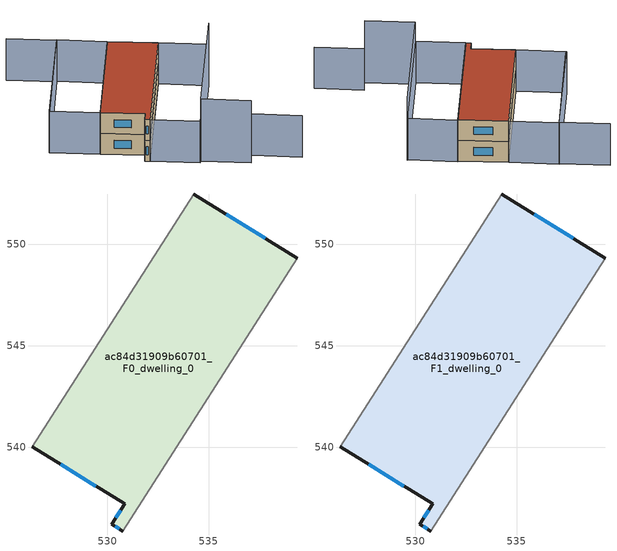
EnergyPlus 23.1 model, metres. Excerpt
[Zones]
ac84d31909b60701_F0_dwelling_0
 floor ground (EU_floor_Construction): 539.38,549.32 530.77,535.86 530.23,536.2 530.85,537.2 526.29,540.03 534.26,552.49 z0
 wall outside (EU_wall_Construction): 526.29,540.03 530.85,537.2 530.23,536.2 530.77,535.86 / 539.38,549.32 534.26,552.49 z0:3
 wall adiabatic (EU_wall_Construction): 530.77,535.86 539.38,549.32 / 534.26,552.49 526.29,540.03 z0:3
 window (EU_Window_Construction): 530.39,536.09 530.6,535.97 / 530.65,536.89 530.42,536.51 / 527.71,539.15 529.43,538.08 / 537.79,550.3 535.86,551.5 z0.93:2.07
ac84d31909b60701_F1_dwelling_0
 floor to ac84d31909b60701_F0_dwelling_0 (EU_floor_Construction): 539.38,549.32 530.76,535.86 530.23,536.2 530.85,537.2 526.29,540.03 534.26,552.49 z3
 wall outside (EU_wall_Construction): 526.29,540.03 530.85,537.2 530.23,536.2 530.77,535.86 / 539.38,549.32 534.26,552.49 z3:6
 wall adiabatic (EU_wall_Construction): 530.77,535.86 539.38,549.32 / 534.26,552.49 526.29,540.03 z3:6
 window (EU_Window_Construction): 530.39,536.09 530.6,535.97 / 530.65,536.89 530.42,536.51 / 527.71,539.15 529.43,538.08 / 537.79,550.3 535.86,551.5 z3.93:5.07
 roof outside (EU_roof_Construction): 530.77,535.86 539.38,549.32 534.26,552.49 526.29,540.03 530.85,537.2 530.23,536.2 z6
shading: 546.93,527.79 541.9,531.01 / 524.05,558.9 529.15,555.66 / 529.15,555.66 521.41,543.48 / 530.77,535.86 539.42,549.39 / 539.42,549.39 544.48,546.15 / 544.48,546.15 535.82,532.63 / 535.82,532.63 530.77,535.86 / 521.21,543.27 529.2,555.73 / 529.2,555.73 534.26,552.49 / 534.26,552.49 526.28,540.02 / 526.28,540.02 521.21,543.27 z0:6; 541.07,529.71 536.02,532.95 / 536.02,532.95 544.52,546.22 z0:9
[Building]
EU S2 Campaign: North Axis=0; Terrain=City; Solar Distribution=FullExterior
[Site:Location]
Montreal-Trudeau.Intl.AP: Latitude=45.4667; Longitude=-73.75; Time Zone=-5; Elevation=36
[SizingPeriod:WeatherFileDays]
AnnualSizingPeriod: Begin Month=1; Begin Day of Month=1; End Month=12; End Day of Month=31; Day of Week for Start Day=Monday; Use Weather File Daylight Saving Period=No; Use Weather File Rain and Snow Indicators=No
[MATERIAL]
EU_InternalMass_Material: Roughness=MediumRough; Thickness=0.1; Conductivity=1; Density=1800; Specific Heat=900; Thermal Absorptance=0.9; Solar Absorptance=0.7; Visible Absorptance=0.7
[MATERIAL:NOMASS] Roughness=MediumRough; Thermal Absorptance=0.9; Solar Absorptance=0.7; Visible Absorptance=0.7
Name | Thermal Resistance
EU_wall_NoMass; EU_floor_NoMass | 1.36485
EU_roof_NoMass | 2.55992
[WINDOWMATERIAL:SIMPLEGLAZINGSYSTEM]
EU_Window_SimpleGlazing: UFactor=3.92339; Solar Heat Gain Coefficient=0.8; Visible Transmittance=0.8
[CONSTRUCTION]
EU_wall_Construction: EU_wall_NoMass
EU_roof_Construction: EU_roof_NoMass
EU_floor_Construction: EU_floor_NoMass
EU_Window_Construction: EU_Window_SimpleGlazing
EU_InternalMass_Construction: EU_InternalMass_Material
[ZONE] Type=1; Multiplier=1; Ceiling Height=autocalculate; Floor Area=autocalculate; Part of Total Floor Area=Yes
Name | Volume
ac84d31909b60701_F0_dwelling_0 | 269.381
ac84d31909b60701_F1_dwelling_0 | 269.38
[INTERNALMASS] Construction=EU_InternalMass_Construction; Surface Area=89.7934
Name | Zone or ZoneList
ac84d31909b60701_F0_dwelling_0_EU_InternalMass | ac84d31909b60701_F0_dwelling_0
ac84d31909b60701_F1_dwelling_0_EU_InternalMass | ac84d31909b60701_F1_dwelling_0
[OTHEREQUIPMENT] Fuel Type=Electricity; Design Level Calculation Method=Watts/Area; Power per Zone Floor Area=1; Fraction Latent=0; Fraction Radiant=0; Fraction Lost=0; Carbon Dioxide Generation Rate=0; EndUse Subcategory=EU_Step8_InternalGains
Name | Zone or ZoneList or Space or SpaceList | Schedule
EU_Step8_InternalGain_ac84d31909b60701_F0_dwelling_0_f000 | ac84d31909b60701_F0_dwelling_0 | EU_Step8_GainSchedule_ac84d31909b60701_F0_dwelling_0_f000
EU_Step8_InternalGain_ac84d31909b60701_F1_dwelling_0_f000 | ac84d31909b60701_F1_dwelling_0 | EU_Step8_GainSchedule_ac84d31909b60701_F1_dwelling_0_f000
[ZONEVENTILATION:DESIGNFLOWRATE] Schedule=EU_AlwaysOn; Design Flow Rate Calculation Method=AirChanges/Hour; Air Changes per Hour=0.860309; Ventilation Type=Natural; Fan Pressure Rise=0; Fan Total Efficiency=1; Constant Term Coefficient=1; Temperature Term Coefficient=0; Velocity Term Coefficient=0; Velocity Squared Term Coefficient=0; Minimum Indoor Temperature=-100; Maximum Indoor Temperature=100; Delta Temperature=-100; Minimum Outdoor Temperature=-100; Maximum Outdoor Temperature=100; Maximum Wind Speed=40
Name | Zone or ZoneList or Space or SpaceList
EU_ConstantAir_ac84d31909b60701_F0_dwelling_0 | ac84d31909b60701_F0_dwelling_0
EU_ConstantAir_ac84d31909b60701_F1_dwelling_0 | ac84d31909b60701_F1_dwelling_0
[HVACTEMPLATE:THERMOSTAT] Constant Heating Setpoint=20; Constant Cooling Setpoint=50
EU_HeatOnly_ac84d31909b60701_F0_dwelling_0; EU_HeatOnly_ac84d31909b60701_F1_dwelling_0
[HVACTEMPLATE:ZONE:IDEALLOADSAIRSYSTEM] System Availability Schedule=EU_AlwaysOn; Maximum Heating Supply Air Temperature=50; Minimum Cooling Supply Air Temperature=13; Maximum Heating Supply Air Humidity Ratio=0.0156; Minimum Cooling Supply Air Humidity Ratio=0.0077; Heating Limit=NoLimit; Cooling Limit=NoLimit; Heating Availability Schedule=EU_AlwaysOn; Cooling Availability Schedule=EU_CoolingOff; Dehumidification Control Type=ConstantSensibleHeatRatio; Cooling Sensible Heat Ratio=0.7; Dehumidification Setpoint=60; Humidification Control Type=None; Humidification Setpoint=30; Outdoor Air Method=None; Outdoor Air Flow Rate per Person=0.00944; Outdoor Air Flow Rate per Zone Floor Area=0; Outdoor Air Flow Rate per Zone=0; Demand Controlled Ventilation Type=None; Outdoor Air Economizer Type=NoEconomizer; Heat Recovery Type=None; Sensible Heat Recovery Effectiveness=0.7; Latent Heat Recovery Effectiveness=0.65
Name | Template Thermostat
ac84d31909b60701_F0_dwelling_0 | EU_HeatOnly_ac84d31909b60701_F0_dwelling_0
ac84d31909b60701_F1_dwelling_0 | EU_HeatOnly_ac84d31909b60701_F1_dwelling_0
[SIZING:ZONE] Zone Cooling Design Supply Air Temperature Input Method=SupplyAirTemperature; Zone Cooling Design Supply Air Temperature=13; Zone Heating Design Supply Air Temperature Input Method=SupplyAirTemperature; Zone Heating Design Supply Air Temperature=50; Zone Cooling Design Supply Air Humidity Ratio=0.008; Zone Heating Design Supply Air Humidity Ratio=0.008; Cooling Design Air Flow Method=DesignDay; Cooling Design Air Flow Rate=0; Cooling Minimum Air Flow per Zone Floor Area=0.000762; Cooling Minimum Air Flow=0; Cooling Minimum Air Flow Fraction=0.2; Heating Design Air Flow Method=DesignDay; Heating Design Air Flow Rate=0; Heating Maximum Air Flow per Zone Floor Area=0.002032; Heating Maximum Air Flow=0.141576; Heating Maximum Air Flow Fraction=0.3; Account for Dedicated Outdoor Air System=No; Dedicated Outdoor Air System Control Strategy=NeutralSupplyAir; Dedicated Outdoor Air Low Setpoint Temperature for Design=autosize; Dedicated Outdoor Air High Setpoint Temperature for Design=autosize; Zone Load Sizing Method=Sensible Load Only No Latent Load; Zone Latent Cooling Design Supply Air Humidity Ratio Input Method=HumidityRatioDifference; Zone Cooling Design Supply Air Humidity Ratio Difference=0.005; Zone Latent Heating Design Supply Air Humidity Ratio Input Method=HumidityRatioDifference; Zone Humidification Design Supply Air Humidity Ratio Difference=0.005
ac84d31909b60701_F0_dwelling_0; ac84d31909b60701_F1_dwelling_0
[SCHEDULE:CONSTANT]
Name | Hourly Value
EU_AlwaysOn | 1
EU_CoolingOff | 0
[SCHEDULE:FILE] Column Number=1; Rows to Skip at Top=0; Number of Hours of Data=8760; Column Separator=Comma; Interpolate to Timestep=No; Minutes per Item=60; Adjust Schedule for Daylight Savings=Yes
Name | File
EU_Step8_GainSchedule_ac84d31909b60701_F0_dwelling_0_f000 | ../../schedules/ac84d31909b60701/ac84d31909b60701_F0_dwelling_0_f000_gain.csv
EU_Step8_GainSchedule_ac84d31909b60701_F1_dwelling_0_f000 | ../../schedules/ac84d31909b60701/ac84d31909b60701_F1_dwelling_0_f000_gain.csv
